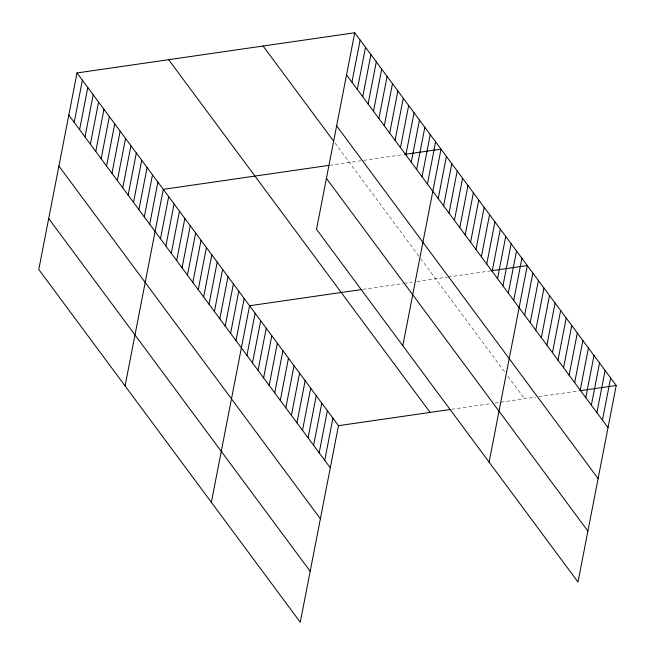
<?xml version="1.0" encoding="UTF-8"?>
<svg xmlns="http://www.w3.org/2000/svg" width="655" height="655" viewBox="0 0 655 655"><rect width="100%" height="100%" fill="white"/><g stroke="black" fill="none" stroke-linecap="round" stroke-linejoin="round"><path stroke-width="0.49" stroke-dasharray="3.27 2.46" d="M329.694 165.265L360.823 160.762M363.689 160.344L403.783 154.539M362.87 289.354L403.193 283.517M404.176 283.378L412.044 282.24M416.965 281.527L447.111 277.163M448.069 277.024L490.071 270.941M451.77 409.285L491.111 403.586M495.049 403.022L498.979 402.448M500.952 402.162L536.011 397.094M538.877 396.676L578.979 390.871M334.983 143.019L419.478 256.997M420.674 258.61L505.111 372.515M507.887 376.265L524.557 398.748"/><path stroke-width="0.98" d="M77.003 72.951L38.792 269.516L300.268 622.25L338.479 425.684L77.003 72.951L354.732 32.75L616.208 385.484L577.997 582.049L316.521 229.315L354.732 32.75M74.203 122.362L82.391 80.221M79.599 129.641L87.786 87.5M84.986 136.911L93.182 94.77M90.382 144.19L98.569 102.049M95.777 151.461L103.965 109.32M101.165 158.739L109.36 116.598M106.56 166.01L114.748 123.877M111.956 173.288L120.143 131.147M117.343 180.567L125.539 138.426M122.739 187.838L130.926 145.697M128.134 195.116L136.322 152.975M133.522 202.387L141.717 160.246M138.917 209.665L147.113 167.524M144.313 216.936L152.5 174.795M149.7 224.215L157.896 182.074M125.08 385.918L163.291 189.352L328.712 165.404M160.491 238.764L168.679 196.623M165.879 246.043L174.074 203.901M171.274 253.313L179.47 211.172M176.67 260.592L184.857 218.451M182.057 267.862L190.253 225.721M187.453 275.141L195.649 233M192.848 282.411L201.036 240.279M198.244 289.69L206.431 247.549M203.631 296.969L211.827 254.828M209.027 304.239L217.214 262.098M214.422 311.518L222.61 269.377M219.81 318.788L228.006 276.647M225.205 326.067L233.393 283.926M230.601 333.338L238.788 291.205M235.988 340.616L244.184 298.475M211.369 502.319L249.571 305.754L361.879 289.494M246.943 355.387L255.131 313.246M252.494 362.886L260.69 320.745M258.054 370.378L266.241 328.237M263.613 377.878L271.8 335.737M269.164 385.369L277.36 343.228M274.723 392.869L282.911 350.728M280.274 400.361L288.47 358.219M285.834 407.86L294.029 365.719M351.931 82.162L360.127 40.029M291.393 415.352L299.581 373.211M357.327 89.44L365.515 47.299M296.944 422.843L305.14 380.711M362.723 96.719L370.91 54.578M302.504 430.343L310.691 388.202M368.11 103.989L376.306 61.848M308.063 437.835L316.25 395.702M373.506 111.268L381.701 69.127M313.614 445.334L321.81 403.193M378.901 118.539L387.089 76.398M319.173 452.826L327.361 410.693M384.288 125.817L392.484 83.676M324.733 460.326L332.92 418.185M389.684 133.088L397.88 90.955M395.08 140.367L403.267 98.225M400.467 147.645L408.663 105.504M405.863 154.916L414.058 112.775M411.258 162.194L419.446 120.053M416.645 169.465L424.841 127.324M422.041 176.744L430.237 134.602M427.437 184.014L435.624 141.873M402.809 345.725L441.02 149.152L404.741 154.4M438.22 198.571L446.415 156.43M443.615 205.842L451.803 163.701M449.011 213.121L457.198 170.98M454.398 220.391L462.594 178.25M459.794 227.67L467.981 185.529M465.189 234.94L473.377 192.799M470.577 242.219L478.772 200.078M475.972 249.49L484.16 207.357M481.368 256.768L489.555 214.627M486.755 264.047L494.951 221.906M492.151 271.317L500.338 229.176M497.546 278.596L505.734 236.455M502.934 285.867L511.129 243.726M508.329 293.145L516.525 251.004M513.725 300.416L521.912 258.283M489.097 462.127L527.308 265.553L491.029 270.802M524.671 315.186L532.867 273.053M530.231 322.686L538.418 280.545M535.782 330.177L543.977 288.044M541.341 337.677L549.529 295.536M546.9 345.169L555.088 303.036M552.452 352.668L560.647 310.527M558.011 360.16L566.198 318.027M563.57 367.66L571.758 325.519M569.121 375.151L577.317 333.01M574.681 382.651L582.868 340.51M580.232 390.143L588.427 348.002M585.791 397.642L593.987 355.501M591.35 405.134L599.538 362.993M596.901 412.634L605.097 370.493M602.461 420.125L610.648 377.984M338.479 425.684L450.787 409.424M579.929 390.732L616.208 385.484M346.544 74.891L608.02 427.625M336.637 125.85L598.113 478.584M263.081 46.014L333.19 140.596M326.427 178.357L587.903 531.09M168.654 59.679L430.13 412.413M68.808 115.092L330.284 467.817M58.901 166.051L320.377 518.785M48.699 218.557L310.175 571.291"/></g></svg>
